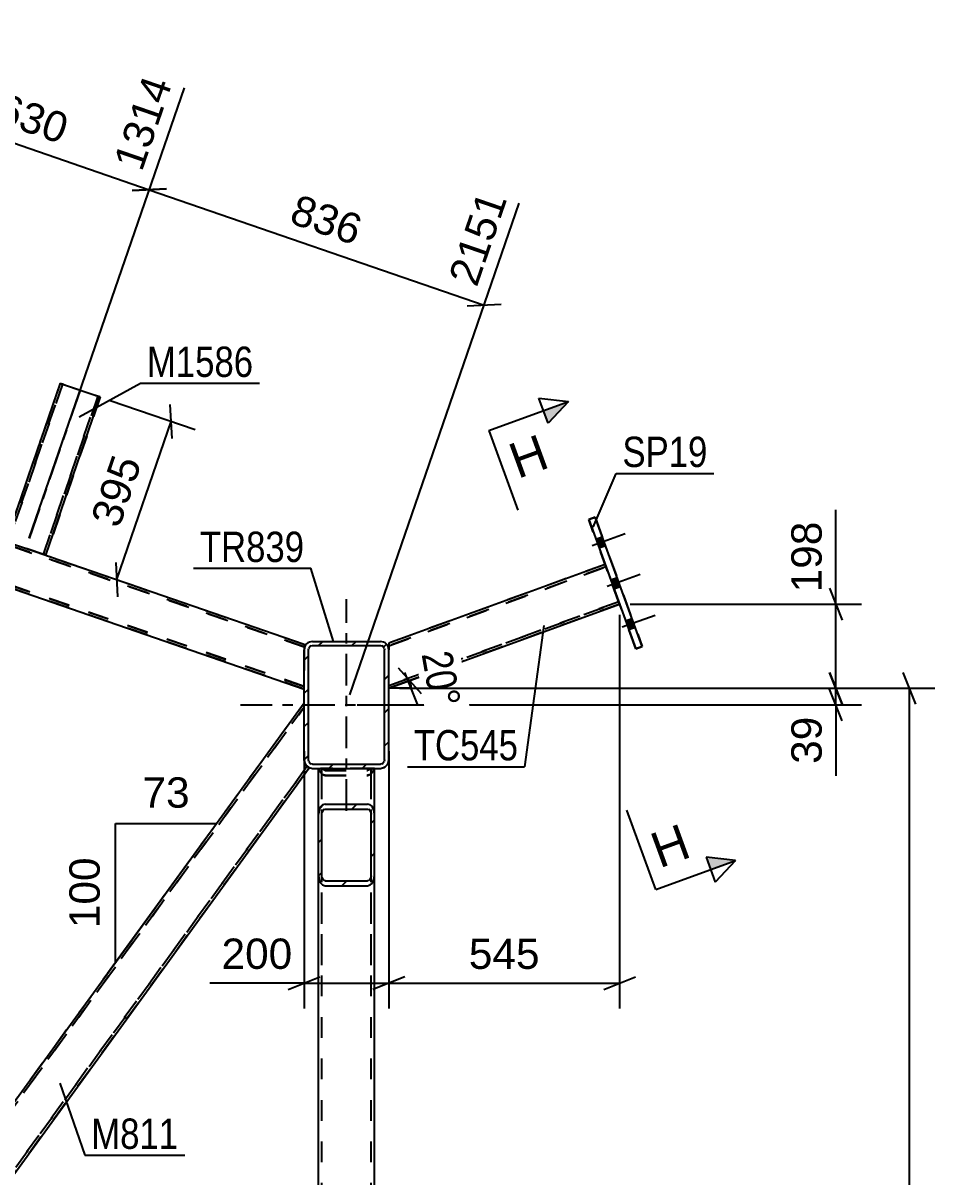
# Model space of a CAD drawing. Header units: millimetres. Extents: x -2250 to 594, y 0 to 1057.
# Drawn here: x -215.5 to -129.4, y 754.5 to 863.5 of the extents above; entities that cross this region are included whole.
import ezdxf

# ---------------------------------------------------------------- set-up
doc = ezdxf.new("R2010")
doc.units = ezdxf.units.MM
doc.linetypes.add('DXK_LINE_DOT2', pattern=[3.9198, 1.9599, -1.9599])
doc.linetypes.add('DXK_LINE_DOT3', pattern=[5.9187, 2.979, -0.9799, 0.9799, -0.9799])
doc.styles.add('Arial', font='ARIAL.TTF', dxfattribs={"height": 0.2})
doc.styles.add('Arial Narrow', font='ARIALN.TTF', dxfattribs={"height": 0.2})

# ---------------------------------------------------------------- blocks, each defined once
blk = doc.blocks.new('Bolt-761553754-2065 - 1997')
at = {"linetype": 'Continuous'}
for points in [[(-161.41, 814.79), (-161.11, 813.97), (-160.5, 814.19), (-160.81, 815.01)], [(-161.41, 814.79), (-161.11, 813.97), (-160.5, 814.19), (-160.81, 815.01)], [(-161.41, 814.79), (-161.11, 813.97), (-160.5, 814.19), (-160.81, 815.01)], [(-160, 810.94), (-159.7, 810.11), (-159.1, 810.33), (-159.4, 811.16)], [(-160, 810.94), (-159.7, 810.12), (-159.1, 810.33), (-159.4, 811.16)], [(-158.6, 807.09), (-158.3, 806.26), (-157.7, 806.48), (-158, 807.31)], [(-158.6, 807.09), (-158.3, 806.26), (-157.7, 806.48), (-158, 807.31)], [(-158.6, 807.09), (-158.3, 806.26), (-157.7, 806.48), (-158, 807.31)]]:
    blk.add_hatch(color=1, dxfattribs=at).paths.add_polyline_path(points)
at = {"color": 1, "linetype": 'Continuous'}
for p, q in [((-161.75, 814.2), (-158.63, 815.34)), ((-161.75, 814.2), (-158.63, 815.34)), ((-161.75, 814.2), (-158.63, 815.34)), ((-161.41, 814.79), (-160.81, 815.01)), ((-161.41, 814.79), (-160.81, 815.01)), ((-161.41, 814.79), (-160.81, 815.01)), ((-161.11, 813.97), (-160.5, 814.19)), ((-161.11, 813.97), (-160.5, 814.19)), ((-161.11, 813.97), (-160.5, 814.19)), ((-160.34, 810.35), (-157.22, 811.49)), ((-160.34, 810.35), (-157.22, 811.49)), ((-160, 810.94), (-159.4, 811.16)), ((-160, 810.94), (-159.4, 811.16)), ((-159.7, 810.11), (-159.1, 810.33)), ((-159.7, 810.12), (-159.1, 810.33)), ((-158.94, 806.5), (-155.82, 807.63)), ((-158.94, 806.5), (-155.82, 807.63)), ((-158.94, 806.5), (-155.82, 807.63)), ((-158.6, 807.09), (-158, 807.31)), ((-158.6, 807.09), (-158, 807.31)), ((-158.6, 807.09), (-158, 807.31)), ((-158.3, 806.26), (-157.7, 806.48)), ((-158.3, 806.26), (-157.7, 806.48)), ((-158.3, 806.26), (-157.7, 806.48))]:
    blk.add_line(p, q, dxfattribs=at)
blk = doc.blocks.new('Part-761553754-2356 - 1997')
at = {"color": 7, "linetype": 'DXK_LINE_DOT2'}
for p, q in [((-187.61, 793.14), (-187.61, 793.14)), ((-187.61, 793.14), (-187.57, 793.14)), ((-187.61, 774.54), (-187.61, 793.14)), ((-187.61, 793.14), (-187.42, 793.14)), ((-187.57, 793.14), (-187.22, 793.14)), ((-187.57, 793.14), (-187.56, 793.06)), ((-187.42, 793.14), (-182.52, 793.14)), ((-187.29, 774.54), (-187.29, 793.14)), ((-187.29, 793.14), (-187.27, 793.14)), ((-187.27, 793.14), (-187.2, 793.14)), ((-187.2, 793.09), (-187.22, 793.14)), ((-187.22, 792.56), (-186.97, 792.48)), ((-182.65, 793.14), (-187.2, 793.14)), ((-187.09, 792.99), (-187.2, 793.09)), ((-186.97, 792.95), (-187.09, 792.99)), ((-186.97, 792.95), (-182.97, 792.95)), ((-186.97, 792.48), (-182.97, 792.48)), ((-182.85, 792.99), (-182.97, 792.95)), ((-182.97, 792.48), (-182.74, 792.55)), ((-182.74, 793.09), (-182.85, 792.99)), ((-182.72, 793.14), (-182.74, 793.09)), ((-182.74, 792.55), (-182.73, 792.56)), ((-182.72, 793.14), (-182.33, 793.14)), ((-182.65, 774.54), (-182.65, 793.14)), ((-182.38, 793.14), (-182.52, 793.14)), ((-182.33, 793.14), (-182.38, 793.14)), ((-182.38, 793.06), (-182.37, 793.14)), ((-182.33, 793.14), (-182.33, 793.14)), ((-182.33, 774.54), (-182.33, 793.14))]:
    blk.add_line(p, q, dxfattribs=at)
for centre, start, end in [((-186.73, 793.26), 193.2949, 235.5336), ((-183.21, 793.26), 304.4664, 346.7051)]:
    blk.add_arc(centre, 0.85, start, end, dxfattribs=at)
blk = doc.blocks.new('Part-761553754-2135 - 1997')
at = {"color": 2, "linetype": 'Continuous'}
for p, q in [((-212.01, 829.53), (-217.16, 814.58)), ((-212.01, 829.53), (-212.01, 829.53)), ((-212.01, 829.53), (-211.98, 829.51)), ((-211.98, 829.51), (-211.88, 829.48)), ((-211.88, 829.48), (-208.23, 828.23)), ((-213.37, 813.28), (-208.23, 828.23)), ((-208.23, 828.23), (-208.23, 828.23)), ((-217.16, 814.58), (-217.16, 814.58)), ((-217.16, 814.58), (-213.37, 813.28)), ((-213.37, 813.28), (-213.37, 813.28))]:
    blk.add_line(p, q, dxfattribs=at)
at = {"color": 7, "linetype": 'DXK_LINE_DOT2'}
for p, q in [((-212.01, 829.53), (-217.16, 814.58)), ((-212.01, 829.53), (-211.56, 829.37)), ((-216.93, 814.5), (-211.79, 829.45)), ((-211.79, 829.45), (-216.93, 814.5)), ((-211.79, 829.45), (-208.46, 828.3)), ((-211.79, 829.45), (-211.79, 829.45)), ((-211.77, 829.44), (-211.79, 829.45)), ((-211.73, 829.43), (-211.77, 829.44)), ((-211.73, 829.43), (-211.56, 829.37)), ((-208.68, 828.38), (-208.52, 828.33)), ((-208.27, 828.24), (-208.68, 828.38)), ((-213.6, 813.36), (-208.46, 828.3)), ((-208.46, 828.3), (-213.6, 813.36)), ((-208.23, 828.23), (-213.37, 813.28)), ((-208.52, 828.33), (-208.51, 828.32)), ((-208.51, 828.32), (-208.48, 828.31)), ((-208.48, 828.31), (-208.46, 828.3)), ((-208.46, 828.3), (-208.46, 828.3)), ((-208.23, 828.23), (-208.27, 828.24)), ((-217.16, 814.58), (-217.12, 814.57)), ((-217.12, 814.57), (-216.7, 814.42)), ((-213.37, 813.28), (-216.93, 814.5)), ((-216.93, 814.5), (-216.93, 814.5)), ((-216.93, 814.5), (-216.91, 814.49)), ((-216.91, 814.49), (-216.88, 814.48)), ((-216.88, 814.48), (-216.86, 814.48)), ((-216.86, 814.48), (-216.79, 814.45)), ((-216.79, 814.45), (-216.7, 814.42)), ((-213.6, 813.36), (-213.6, 813.36))]:
    blk.add_line(p, q, dxfattribs=at)
at = {"color": 7, "linetype": 'DXK_LINE_DOT3'}
blk.add_line((-210.12, 828.88), (-215.27, 813.93), dxfattribs=at)
blk = doc.blocks.new('Part-761553754-2203 - 1997')
at = {"linetype": 'Continuous'}
h = blk.add_hatch(dxfattribs=at)
h.set_pattern_fill('', scale=0.7, style=0, pattern_type=0)
h.set_pattern_definition([(45, (-188.971, 793.945), (-1.57154, 1.57154), [])])
h.paths.add_polyline_path([(-188.97, 804.34), (-188.97, 793.94), (-188.91, 793.64), (-188.74, 793.38), (-188.48, 793.21), (-188.17, 793.14), (-181.77, 793.14), (-181.46, 793.21), (-181.21, 793.38), (-181.03, 793.64), (-180.97, 793.94), (-180.97, 804.34), (-181.03, 804.65), (-181.21, 804.91), (-181.46, 805.08), (-181.77, 805.14), (-188.17, 805.14), (-188.48, 805.08), (-188.74, 804.91), (-188.91, 804.65)])
h.paths.add_polyline_path([(-188.45, 804.63), (-188.32, 804.71), (-188.17, 804.74), (-181.77, 804.74), (-181.62, 804.71), (-181.49, 804.63), (-181.4, 804.5), (-181.37, 804.34), (-181.37, 793.94), (-181.4, 793.79), (-181.49, 793.66), (-181.62, 793.58), (-181.77, 793.54), (-188.17, 793.54), (-188.32, 793.58), (-188.45, 793.66), (-188.54, 793.79), (-188.57, 793.94), (-188.57, 804.34), (-188.54, 804.5)])
at = {"color": 7, "linetype": 'DXK_LINE_DOT3'}
for p, q in [((-184.97, 789.14), (-184.97, 809.14)), ((-194.97, 799.14), (-174.97, 799.14))]:
    blk.add_line(p, q, dxfattribs=at)
at = {"color": 2, "linetype": 'Continuous'}
for p, q in [((-188.91, 804.65), (-188.97, 804.34)), ((-188.57, 804.34), (-188.54, 804.5)), ((-188.17, 805.14), (-188.48, 805.08)), ((-188.32, 804.71), (-188.17, 804.74)), ((-188.17, 805.14), (-181.77, 805.14)), ((-188.17, 804.74), (-181.77, 804.74)), ((-181.46, 805.08), (-181.77, 805.14)), ((-181.77, 804.74), (-181.62, 804.71)), ((-181.4, 804.5), (-181.37, 804.34)), ((-180.97, 804.34), (-181.03, 804.65)), ((-188.97, 793.94), (-188.97, 804.34)), ((-188.57, 793.94), (-188.57, 804.34)), ((-181.37, 793.94), (-181.37, 804.34)), ((-180.97, 793.94), (-180.97, 804.34)), ((-188.97, 793.94), (-188.91, 793.64)), ((-188.54, 793.79), (-188.57, 793.94)), ((-188.17, 793.54), (-188.32, 793.58)), ((-188.17, 793.54), (-181.77, 793.54)), ((-181.62, 793.58), (-181.77, 793.54)), ((-181.37, 793.94), (-181.4, 793.79)), ((-181.03, 793.64), (-180.97, 793.94)), ((-188.48, 793.21), (-188.17, 793.14)), ((-188.17, 793.14), (-181.77, 793.14)), ((-181.77, 793.14), (-181.46, 793.21))]:
    blk.add_line(p, q, dxfattribs=at)
at = {"color": 7, "linetype": 'DXK_LINE_DOT2'}
for p, q in [((-188.17, 805.14), (-188.17, 805.14)), ((-188.17, 804.74), (-188.17, 804.74)), ((-181.77, 805.14), (-181.77, 805.14)), ((-181.77, 804.74), (-181.77, 804.74)), ((-188.97, 804.34), (-188.97, 804.34)), ((-188.57, 804.34), (-188.57, 804.34)), ((-181.37, 804.34), (-181.37, 804.34)), ((-180.97, 804.34), (-180.97, 804.34)), ((-188.97, 793.94), (-188.97, 793.94)), ((-188.57, 793.94), (-188.57, 793.94)), ((-188.17, 793.54), (-188.17, 793.54)), ((-181.77, 793.54), (-181.77, 793.54)), ((-181.37, 793.94), (-181.37, 793.94)), ((-180.97, 793.94), (-180.97, 793.94)), ((-188.17, 793.14), (-188.17, 793.14)), ((-181.77, 793.14), (-181.77, 793.14))]:
    blk.add_line(p, q, dxfattribs=at)
at = {"color": 2, "linetype": 'Continuous'}
for centre, radius, start, end in [((-188.17, 804.34), 0.8, 112.5, 157.5), ((-188.17, 804.34), 0.4, 112.5, 157.5), ((-181.77, 804.34), 0.4, 22.5, 67.5), ((-181.77, 804.34), 0.8, 22.5, 67.5), ((-188.17, 793.94), 0.8, 202.5, 247.5), ((-188.17, 793.94), 0.4, 202.5, 247.5), ((-181.77, 793.94), 0.4, 292.5, 337.5), ((-181.77, 793.94), 0.8, 292.5, 337.5)]:
    blk.add_arc(centre, radius, start, end, dxfattribs=at)
blk = doc.blocks.new('Part-761553754-2355 - 1997')
at = {"linetype": 'Continuous'}
h = blk.add_hatch(dxfattribs=at)
h.set_pattern_fill('', scale=0.7, style=0, pattern_type=0)
h.set_pattern_definition([(45, (-187.611, 782.9934), (-1.57154, 1.57154), [])])
h.paths.add_polyline_path([(-187.61, 788.83), (-187.61, 782.99), (-187.56, 782.64), (-187.42, 782.33), (-187.22, 782.13), (-186.97, 782.06), (-182.97, 782.06), (-182.73, 782.13), (-182.52, 782.33), (-182.38, 782.64), (-182.33, 782.99), (-182.33, 788.83), (-182.38, 789.18), (-182.52, 789.49), (-182.73, 789.69), (-182.97, 789.76), (-186.97, 789.76), (-187.22, 789.69), (-187.42, 789.49), (-187.56, 789.18)])
h.paths.add_polyline_path([(-187.2, 789.16), (-187.09, 789.26), (-186.97, 789.29), (-182.97, 789.29), (-182.85, 789.26), (-182.74, 789.16), (-182.68, 789.01), (-182.65, 788.83), (-182.65, 782.99), (-182.68, 782.81), (-182.74, 782.66), (-182.85, 782.56), (-182.97, 782.53), (-186.97, 782.53), (-187.09, 782.56), (-187.2, 782.66), (-187.27, 782.81), (-187.29, 782.99), (-187.29, 788.83), (-187.27, 789.01)])
at = {"color": 2, "linetype": 'Continuous'}
for p, q in [((-187.61, 788.83), (-187.61, 793.14)), ((-182.33, 788.83), (-182.33, 793.14)), ((-187.56, 789.18), (-187.61, 788.83)), ((-186.97, 789.76), (-187.22, 789.69)), ((-187.09, 789.26), (-186.97, 789.29)), ((-186.97, 789.76), (-182.97, 789.76)), ((-186.97, 789.29), (-182.97, 789.29)), ((-182.73, 789.69), (-182.97, 789.76)), ((-182.97, 789.29), (-182.85, 789.26)), ((-182.33, 788.83), (-182.38, 789.18)), ((-187.61, 782.99), (-187.61, 788.83)), ((-187.29, 788.83), (-187.27, 789.01)), ((-187.29, 782.99), (-187.29, 788.83)), ((-182.68, 789.01), (-182.65, 788.83)), ((-182.65, 782.99), (-182.65, 788.83)), ((-182.33, 782.99), (-182.33, 788.83)), ((-187.61, 782.99), (-187.56, 782.64)), ((-187.27, 782.81), (-187.29, 782.99)), ((-182.65, 782.99), (-182.68, 782.81)), ((-182.38, 782.64), (-182.33, 782.99)), ((-187.22, 782.13), (-186.97, 782.06)), ((-186.97, 782.53), (-187.09, 782.56)), ((-186.97, 782.53), (-182.97, 782.53)), ((-186.97, 782.06), (-182.97, 782.06)), ((-182.85, 782.56), (-182.97, 782.53)), ((-182.97, 782.06), (-182.73, 782.13))]:
    blk.add_line(p, q, dxfattribs=at)
at = {"color": 7, "linetype": 'DXK_LINE_DOT2'}
for p, q in [((-187.61, 793.14), (-187.61, 793.14)), ((-187.61, 793.14), (-187.57, 793.14)), ((-187.61, 793.14), (-187.56, 793.14)), ((-187.57, 793.14), (-187.22, 793.14)), ((-187.56, 793.07), (-187.57, 793.14)), ((-187.56, 793.14), (-187.42, 793.14)), ((-187.42, 793.14), (-182.52, 793.14)), ((-187.29, 782.99), (-187.29, 793.14)), ((-187.29, 793.14), (-187.09, 793.14)), ((-187.29, 793.14), (-187.27, 793.14)), ((-187.22, 793.14), (-187.2, 793.1)), ((-186.97, 792.49), (-187.22, 792.56)), ((-187.2, 793.1), (-187.09, 792.99)), ((-187.09, 792.99), (-186.97, 792.96)), ((-186.97, 793.14), (-182.97, 793.14)), ((-186.97, 792.96), (-182.97, 792.96)), ((-186.97, 792.49), (-182.97, 792.49)), ((-182.97, 792.96), (-182.85, 792.99)), ((-182.73, 792.56), (-182.97, 792.49)), ((-182.68, 793.14), (-182.85, 793.14)), ((-182.85, 792.99), (-182.74, 793.1)), ((-182.74, 793.1), (-182.72, 793.14)), ((-182.37, 793.14), (-182.72, 793.14)), ((-182.68, 793.14), (-182.65, 793.14)), ((-182.65, 793.14), (-182.68, 793.14)), ((-182.65, 782.99), (-182.65, 793.14)), ((-182.33, 793.14), (-182.52, 793.14)), ((-182.37, 793.14), (-182.38, 793.07)), ((-182.33, 793.14), (-182.37, 793.14)), ((-182.33, 793.14), (-182.33, 793.14)), ((-187.61, 782.99), (-187.61, 788.83)), ((-182.33, 782.99), (-182.33, 788.83))]:
    blk.add_line(p, q, dxfattribs=at)
for centre, start, end in [((-186.74, 793.26), 193.3124, 235.5634), ((-183.21, 793.26), 304.4366, 346.6876)]:
    blk.add_arc(centre, 0.85, start, end, dxfattribs=at)
at = {"color": 2, "linetype": 'Continuous'}
for centre, radius, start, end in [((-186.74, 788.99), 0.85, 124.4361, 166.6873), ((-186.85, 788.91), 0.425, 124.4361, 166.6873), ((-183.09, 788.91), 0.425, 13.3127, 55.5639), ((-183.21, 788.99), 0.85, 13.3127, 55.5639), ((-186.74, 782.83), 0.85, 193.3127, 235.5639), ((-186.85, 782.91), 0.425, 193.3127, 235.5639), ((-183.09, 782.91), 0.425, 304.4361, 346.6873), ((-183.21, 782.83), 0.85, 304.4361, 346.6873)]:
    blk.add_arc(centre, radius, start, end, dxfattribs=at)
blk = doc.blocks.new('Part-761553754-2233 - 1997')
at = {"color": 2, "linetype": 'Continuous'}
for p, q in [((-161.48, 816.86), (-162.08, 816.64)), ((-162.08, 816.64), (-157.63, 804.42)), ((-162.08, 816.64), (-162.08, 816.64)), ((-157.03, 804.64), (-161.48, 816.86)), ((-161.48, 816.86), (-161.48, 816.86)), ((-157.63, 804.42), (-157.03, 804.64)), ((-157.63, 804.42), (-157.63, 804.42)), ((-157.03, 804.64), (-157.03, 804.64))]:
    blk.add_line(p, q, dxfattribs=at)
at = {"color": 7, "linetype": 'DXK_LINE_DOT2'}
for p, q in [((-162.08, 816.64), (-161.48, 816.86)), ((-157.63, 804.42), (-162.08, 816.64)), ((-161.48, 816.86), (-157.03, 804.64)), ((-157.03, 804.64), (-157.63, 804.42))]:
    blk.add_line(p, q, dxfattribs=at)
blk = doc.blocks.new('Part-761553754-2243 - 1997')
at = {"color": 2, "linetype": 'Continuous'}
for p, q in [((-160.54, 812.41), (-180.97, 804.97)), ((-180.97, 800.71), (-159.17, 808.65)), ((-180.97, 804.97), (-180.97, 804.46)), ((-180.97, 804.97), (-180.97, 804.97)), ((-180.97, 804.46), (-180.97, 804.34))]:
    blk.add_line(p, q, dxfattribs=at)
at = {"color": 7, "linetype": 'DXK_LINE_DOT2'}
for p, q in [((-160.54, 812.41), (-180.97, 804.97)), ((-180.97, 804.72), (-160.46, 812.18)), ((-160.46, 812.18), (-180.97, 804.72)), ((-160.54, 812.41), (-159.17, 808.65)), ((-159.17, 808.65), (-160.54, 812.41)), ((-160.54, 812.41), (-160.54, 812.41)), ((-160.46, 812.18), (-160.46, 812.18)), ((-180.97, 800.97), (-159.25, 808.87)), ((-159.25, 808.87), (-180.97, 800.97)), ((-159.25, 808.87), (-159.25, 808.87)), ((-159.17, 808.65), (-180.97, 800.71)), ((-159.17, 808.65), (-159.17, 808.65)), ((-180.97, 804.97), (-180.97, 804.93)), ((-180.97, 804.93), (-180.97, 804.82)), ((-180.97, 804.72), (-180.97, 804.72)), ((-180.97, 800.71), (-180.97, 804.34)), ((-180.97, 800.97), (-180.97, 800.97)), ((-180.97, 800.71), (-180.97, 800.71))]:
    blk.add_line(p, q, dxfattribs=at)
blk = doc.blocks.new('Part-761553754-2351 - 1997')
at = {"color": 7, "linetype": 'DXK_LINE_DOT2'}
for p, q in [((-187.61, 793.14), (-182.52, 793.14)), ((-187.61, 793.14), (-187.56, 793.14)), ((-187.61, 782.99), (-187.61, 793.14)), ((-187.56, 793.14), (-187.42, 793.14)), ((-182.33, 793.14), (-187.42, 793.14)), ((-187.29, 677.54), (-187.29, 793.14)), ((-187.29, 793.14), (-182.68, 793.14)), ((-187.29, 793.14), (-187.27, 793.14)), ((-182.65, 793.14), (-187.27, 793.14)), ((-182.68, 793.14), (-182.65, 793.14)), ((-182.65, 677.54), (-182.65, 793.14)), ((-182.38, 793.14), (-182.52, 793.14)), ((-182.33, 793.14), (-182.38, 793.14)), ((-182.33, 782.99), (-182.33, 793.14)), ((-187.61, 677.54), (-187.61, 687.67)), ((-182.33, 677.54), (-182.33, 687.67)), ((-182.52, 677.54), (-187.61, 677.54)), ((-187.61, 677.54), (-187.61, 677.54)), ((-187.61, 677.54), (-187.56, 677.54)), ((-187.56, 677.54), (-187.42, 677.54)), ((-182.33, 677.54), (-187.42, 677.54)), ((-182.68, 677.54), (-187.29, 677.54)), ((-187.29, 677.54), (-187.29, 677.54)), ((-187.29, 677.54), (-187.27, 677.54)), ((-187.27, 677.54), (-182.65, 677.54)), ((-182.68, 677.54), (-182.65, 677.54)), ((-182.65, 677.54), (-182.65, 677.54)), ((-182.38, 677.54), (-182.52, 677.54)), ((-182.33, 677.54), (-182.38, 677.54)), ((-182.33, 677.54), (-182.33, 677.54))]:
    blk.add_line(p, q, dxfattribs=at)
at = {"color": 2, "linetype": 'Continuous'}
for p, q in [((-187.61, 687.67), (-187.61, 782.99)), ((-182.33, 687.67), (-182.33, 782.99))]:
    blk.add_line(p, q, dxfattribs=at)
blk = doc.blocks.new('Part-761553754-2357 - 1997')
at = {"color": 2, "linetype": 'Continuous'}
for p, q in [((-264.97, 831.05), (-264.44, 830.87)), ((-264.97, 831.05), (-264.97, 831.05)), ((-261.45, 826.12), (-264.97, 831.05)), ((-261.11, 829.72), (-240.99, 822.79)), ((-261.45, 826.12), (-260.97, 825.44)), ((-259.07, 824.79), (-188.97, 800.64)), ((-240.95, 822.78), (-217.16, 814.58)), ((-213.83, 813.43), (-188.97, 804.87)), ((-188.97, 804.87), (-188.97, 804.87)), ((-188.97, 804.87), (-188.97, 804.83)), ((-188.97, 804.83), (-188.97, 804.36)), ((-188.97, 804.36), (-188.97, 804.34))]:
    blk.add_line(p, q, dxfattribs=at)
at = {"color": 7, "linetype": 'DXK_LINE_DOT2'}
for p, q in [((-260.97, 825.44), (-264.97, 831.05)), ((-264.97, 831.05), (-188.97, 804.87)), ((-264.73, 830.72), (-188.97, 804.62)), ((-188.97, 804.62), (-264.73, 830.72)), ((-264.73, 830.72), (-264.73, 830.72)), ((-264.73, 830.72), (-264.71, 830.69)), ((-264.71, 830.69), (-264.68, 830.64)), ((-264.44, 830.87), (-261.11, 829.72)), ((-264.58, 830.51), (-264.49, 830.38)), ((-261.21, 825.78), (-188.97, 800.89)), ((-188.97, 800.89), (-261.21, 825.78)), ((-261.21, 825.78), (-261.21, 825.78)), ((-260.97, 825.44), (-259.07, 824.79)), ((-188.97, 800.64), (-260.97, 825.44)), ((-260.97, 825.44), (-260.97, 825.44)), ((-240.99, 822.79), (-240.95, 822.78)), ((-217.16, 814.58), (-213.83, 813.43)), ((-188.97, 804.87), (-188.97, 804.72)), ((-188.97, 804.62), (-188.97, 804.62)), ((-188.97, 804.36), (-188.97, 800.64)), ((-188.97, 800.89), (-188.97, 800.89)), ((-188.97, 800.64), (-188.97, 800.64))]:
    blk.add_line(p, q, dxfattribs=at)
blk = doc.blocks.new('Part-761553754-2387 - 1997')
at = {"color": 7, "linetype": 'DXK_LINE_DOT2'}
for p, q in [((-260.97, 700.31), (-188.97, 799.32)), ((-188.97, 793.94), (-188.97, 799.32)), ((-188.97, 798.92), (-260.97, 699.9)), ((-260.97, 699.9), (-188.97, 798.92)), ((-188.91, 793.64), (-188.97, 793.94)), ((-188.97, 793.94), (-188.91, 793.64)), ((-188.91, 793.64), (-188.97, 793.94)), ((-188.97, 793.94), (-188.91, 793.64)), ((-188.83, 793.53), (-188.91, 793.64)), ((-188.91, 793.64), (-188.83, 793.53)), ((-188.83, 793.53), (-188.91, 793.64)), ((-188.91, 793.64), (-188.83, 793.53)), ((-188.74, 793.38), (-188.83, 793.53)), ((-188.74, 793.38), (-188.83, 793.53)), ((-188.67, 793.34), (-260, 695.25)), ((-260, 695.25), (-188.67, 793.34)), ((-188.48, 793.2), (-259.76, 695.17)), ((-188.73, 793.38), (-188.78, 793.44)), ((-188.74, 793.38), (-188.67, 793.34)), ((-188.74, 793.38), (-188.72, 793.37)), ((-188.51, 793.22), (-188.74, 793.38)), ((-188.74, 793.38), (-188.73, 793.38)), ((-188.69, 793.35), (-188.73, 793.38)), ((-188.72, 793.37), (-188.51, 793.22)), ((-188.67, 793.34), (-188.69, 793.35)), ((-188.67, 793.34), (-188.67, 793.34)), ((-188.51, 793.22), (-188.48, 793.2)), ((-188.51, 793.22), (-188.48, 793.21)), ((-226.3, 747.99), (-223.63, 751.66)), ((-224.32, 743.91), (-221.65, 747.58)), ((-260.97, 699.9), (-260.97, 699.9)), ((-260.97, 695.59), (-260.97, 695.59)), ((-260.97, 695.59), (-259.76, 695.17)), ((-260.07, 695.28), (-260, 695.25)), ((-260, 695.25), (-260, 695.25))]:
    blk.add_line(p, q, dxfattribs=at)
at = {"color": 2, "linetype": 'Continuous'}
for p, q in [((-223.63, 751.66), (-188.97, 799.32)), ((-221.65, 747.58), (-188.48, 793.2)), ((-188.48, 793.21), (-188.48, 793.2)), ((-188.48, 793.2), (-188.48, 793.2)), ((-260.97, 700.31), (-226.3, 747.99)), ((-259.76, 695.17), (-224.32, 743.91)), ((-260.97, 695.59), (-260.97, 700.31)), ((-260.97, 695.59), (-260.06, 695.27)), ((-259.8, 695.18), (-260.06, 695.27)), ((-259.76, 695.17), (-259.8, 695.18)), ((-259.76, 695.17), (-259.76, 695.17))]:
    blk.add_line(p, q, dxfattribs=at)
blk = doc.blocks.new('StraightDimension-761553754-2692 - 1997')
at = {"color": 7, "linetype": 'Continuous'}
for p, q in [((-214.94, 814.88), (-200.28, 857.44)), ((-201.98, 847.88), (-205.21, 847.72)), ((-203.6, 847.8), (-171.96, 836.9)), ((-184.65, 800.09), (-168.64, 846.54)), ((-173.58, 836.82), (-170.35, 836.98))]:
    blk.add_line(p, q, dxfattribs=at)
at = {"color": 0}
blk.add_wipeout([(-183.81, 841.78), (-182.45, 845.75), (-189.89, 848.31), (-191.26, 844.34)], dxfattribs=at)
at = {"color": 0, "linetype": 'Continuous'}
blk.add_wipeout([(-169.01, 847.3), (-172.98, 848.67), (-176.27, 839.13), (-172.3, 837.76)], dxfattribs=at)
at = {"color": 3, "style": 'Arial'}
blk.add_text('836', height=2.865, rotation=-19.0107, dxfattribs=at).set_placement((-190.49, 844.71))
at = {"color": 3, "linetype": 'Continuous', "style": 'Arial'}
blk.add_text('2151', height=2.865, rotation=70.9895, dxfattribs=at).set_placement((-172.67, 838.52))
blk = doc.blocks.new('StraightDimension-761553754-2612 - 1997')
at = {"color": 7, "linetype": 'Continuous'}
for p, q in [((-138.73, 808.65), (-138.73, 817.57)), ((-138.73, 808.65), (-138.73, 817.57)), ((-139.33, 810.15), (-138.13, 807.15)), ((-158.17, 808.65), (-136.33, 808.65)), ((-138.73, 800.71), (-138.73, 808.65)), ((-138.13, 799.21), (-139.33, 802.21)), ((-179.97, 800.71), (-136.33, 800.71))]:
    blk.add_line(p, q, dxfattribs=at)
at = {"color": 0}
blk.add_wipeout([(-139.48, 817.04), (-143.68, 817.04), (-143.68, 809.17), (-139.48, 809.17)], dxfattribs=at)
at = {"color": 3, "style": 'Arial'}
blk.add_text('198', height=2.865, rotation=90.0002, dxfattribs=at).set_placement((-140.08, 809.77))
blk = doc.blocks.new('StraightDimension-761553754-2622 - 1997')
at = {"color": 7, "linetype": 'Continuous'}
for p, q in [((-139.33, 802.21), (-138.13, 799.21)), ((-179.97, 800.71), (-136.33, 800.71)), ((-138.13, 797.64), (-139.33, 800.64)), ((-138.73, 799.14), (-138.73, 800.71)), ((-183.97, 799.14), (-136.33, 799.14)), ((-138.73, 799.14), (-138.73, 792.44)), ((-138.73, 799.14), (-138.73, 792.44))]:
    blk.add_line(p, q, dxfattribs=at)
at = {"color": 0}
blk.add_wipeout([(-139.48, 798.62), (-143.68, 798.62), (-143.68, 792.97), (-139.48, 792.97)], dxfattribs=at)
at = {"color": 3, "style": 'Arial'}
blk.add_text('39', height=2.865, rotation=90.0002, dxfattribs=at).set_placement((-140.08, 793.57))
blk = doc.blocks.new('AngleDimension-761553754-2631 - 1997')
at = {"color": 7, "linetype": 'Continuous'}
for p, q in [((-206.78, 787.93), (-197.25, 787.93)), ((-206.78, 774.83), (-197.25, 787.93)), ((-206.78, 774.83), (-206.78, 787.93)), ((-207.53, 773.8), (-206.78, 774.83))]:
    blk.add_line(p, q, dxfattribs=at)
at = {"color": 0}
for points in [[(-199.19, 788.83), (-199.19, 793.03), (-204.84, 793.03), (-204.84, 788.83)], [(-207.68, 785.32), (-211.88, 785.32), (-211.88, 777.45), (-207.68, 777.45)]]:
    blk.add_wipeout(points, dxfattribs=at)
at = {"color": 3, "style": 'Arial'}
blk.add_text('73', height=2.865, dxfattribs=at).set_placement((-204.24, 789.43))
blk.add_text('100', height=2.865, rotation=90.0002, dxfattribs=at).set_placement((-208.28, 778.05))
blk = doc.blocks.new('AngleDimension-761553754-2658 - 1997')
at = {"color": 7, "linetype": 'Continuous'}
for p, q in [((-180.07, 802.64), (-177.92, 800.23)), ((-178.27, 799.21), (-179.47, 802.21)), ((-178.99, 801.43), (-180.97, 800.71)), ((-180.03, 801.06), (-178.99, 801.43)), ((-178.87, 800.71), (-180.97, 800.71))]:
    blk.add_line(p, q, dxfattribs=at)
blk.add_arc((-180.97, 800.71), 2.11, 0, 20, dxfattribs=at)
at = {"color": 0}
blk.add_wipeout([(-177.45, 798.06), (-173.31, 798.78), (-174.44, 805.15), (-178.57, 804.42)], dxfattribs=at)
at = {"color": 3, "style": 'Arial Narrow'}
blk.add_text('20°', height=2.863, rotation=-80.0021, dxfattribs=at).set_placement((-177.88, 803.93))
blk = doc.blocks.new('StraightDimension-761553754-2681 - 1997')
at = {"color": 7, "linetype": 'Continuous'}
for p, q in [((-238.77, 823.09), (-224.83, 863.55)), ((-214.94, 814.88), (-200.28, 857.44)), ((-225.82, 856.09), (-229.04, 855.93)), ((-227.43, 856.01), (-203.6, 847.8)), ((-205.21, 847.72), (-201.98, 847.88))]:
    blk.add_line(p, q, dxfattribs=at)
at = {"color": 0, "linetype": 'Continuous'}
blk.add_wipeout([(-200.65, 858.2), (-204.62, 859.57), (-207.91, 850.02), (-203.94, 848.66)], dxfattribs=at)
at = {"color": 0}
blk.add_wipeout([(-211.55, 851.33), (-210.18, 855.3), (-217.62, 857.87), (-218.99, 853.89)], dxfattribs=at)
at = {"color": 3, "linetype": 'Continuous', "style": 'Arial'}
blk.add_text('1314', height=2.865, rotation=70.9895, dxfattribs=at).set_placement((-204.31, 849.42))
at = {"color": 3, "style": 'Arial'}
blk.add_text('630', height=2.865, rotation=-19.0107, dxfattribs=at).set_placement((-218.23, 854.27))
blk = doc.blocks.new('StraightDimension-761553754-2811 - 1997')
at = {"color": 7, "linetype": 'Continuous'}
for p, q in [((-159.17, 807.65), (-159.17, 770.45)), ((-180.97, 794.76), (-180.97, 770.45)), ((-179.47, 773.45), (-182.47, 772.25)), ((-180.97, 772.85), (-159.17, 772.85)), ((-160.67, 772.25), (-157.67, 773.45))]:
    blk.add_line(p, q, dxfattribs=at)
at = {"color": 0}
blk.add_wipeout([(-166.14, 773.6), (-166.14, 777.8), (-174.01, 777.8), (-174.01, 773.6)], dxfattribs=at)
at = {"color": 3, "style": 'Arial'}
blk.add_text('545', height=2.865, dxfattribs=at).set_placement((-173.41, 774.2))
blk = doc.blocks.new('StraightDimension-761553754-2828 - 1997')
at = {"color": 7, "linetype": 'Continuous'}
for p, q in [((-188.97, 794.76), (-188.97, 770.45)), ((-180.97, 794.76), (-180.97, 770.45)), ((-188.97, 772.85), (-197.89, 772.85)), ((-188.97, 772.85), (-197.89, 772.85)), ((-190.47, 772.25), (-187.47, 773.45)), ((-188.97, 772.85), (-180.97, 772.85)), ((-179.47, 773.45), (-182.47, 772.25))]:
    blk.add_line(p, q, dxfattribs=at)
at = {"color": 0}
blk.add_wipeout([(-189.5, 773.6), (-189.5, 777.8), (-197.37, 777.8), (-197.37, 773.6)], dxfattribs=at)
at = {"color": 3, "style": 'Arial'}
blk.add_text('200', height=2.865, dxfattribs=at).set_placement((-196.77, 774.2))
blk = doc.blocks.new('StraightDimension-761553754-2854 - 1997')
at = {"color": 7, "linetype": 'Continuous'}
for p, q in [((-207.29, 827.9), (-199.26, 825.14)), ((-201.45, 824.31), (-201.61, 827.53)), ((-206.67, 810.97), (-201.53, 825.92)), ((-212.43, 812.95), (-204.4, 810.19)), ((-206.75, 812.59), (-206.59, 809.36))]:
    blk.add_line(p, q, dxfattribs=at)
at = {"color": 0}
blk.add_wipeout([(-203.53, 822.41), (-207.5, 823.78), (-210.06, 816.33), (-206.09, 814.97)], dxfattribs=at)
at = {"color": 3, "style": 'Arial'}
blk.add_text('395', height=2.865, rotation=71.0124, dxfattribs=at).set_placement((-206.46, 815.73))
blk = doc.blocks.new('StraightDimension-761553754-2865 - 1997')
at = {"color": 7, "linetype": 'Continuous'}
for p, q in [((-131.18, 799.21), (-132.38, 802.21)), ((-179.97, 800.71), (-129.38, 800.71)), ((-131.78, 670.73), (-131.78, 800.71))]:
    blk.add_line(p, q, dxfattribs=at)
blk = doc.blocks.new('Mark-761553754-2239 - 1997')
at = {"color": 30, "linetype": 'Continuous'}
for p in [(-166.33, 806.64), (-179.21, 793.3)]:
    blk.add_line(p, (-168.15, 793.3), dxfattribs=at)
at = {"color": 0}
blk.add_wipeout([(-168.75, 793.9), (-168.75, 796.9), (-178.61, 796.9), (-178.61, 793.9)], dxfattribs=at)
blk.add_wipeout([(-168.75, 793.9), (-168.75, 796.9), (-178.61, 796.9), (-178.61, 793.9)], dxfattribs=at)
at = {"color": 3, "style": 'Arial Narrow'}
blk.add_text('TC545', height=2.863, dxfattribs=at).set_placement((-178.61, 793.9))
blk = doc.blocks.new('Mark-761553754-2131 - 1997')
at = {"color": 30, "linetype": 'Continuous'}
for p, q in [((-210.21, 826.36), (-204.42, 829.52)), ((-204.42, 829.52), (-193.17, 829.52))]:
    blk.add_line(p, q, dxfattribs=at)
at = {"color": 0}
blk.add_wipeout([(-193.77, 830.12), (-193.77, 833.12), (-203.82, 833.12), (-203.82, 830.12)], dxfattribs=at)
blk.add_wipeout([(-193.77, 830.12), (-193.77, 833.12), (-203.82, 833.12), (-203.82, 830.12)], dxfattribs=at)
at = {"color": 3, "style": 'Arial Narrow'}
blk.add_text('M1586', height=2.863, dxfattribs=at).set_placement((-203.82, 830.12))
blk = doc.blocks.new('Mark-761553754-2199 - 1997')
at = {"color": 30, "linetype": 'Continuous'}
for p in [(-199.42, 812.04), (-186.19, 805.14)]:
    blk.add_line(p, (-188.35, 812.04), dxfattribs=at)
at = {"color": 0}
blk.add_wipeout([(-188.95, 812.64), (-188.95, 815.64), (-198.82, 815.64), (-198.82, 812.64)], dxfattribs=at)
blk.add_wipeout([(-188.95, 812.64), (-188.95, 815.64), (-198.82, 815.64), (-198.82, 812.64)], dxfattribs=at)
at = {"color": 3, "style": 'Arial Narrow'}
blk.add_text('TR839', height=2.863, dxfattribs=at).set_placement((-198.82, 812.64))
blk = doc.blocks.new('SectionMark-761553754-3020 - 1997')
at = {"linetype": 'Continuous'}
for points in [[(-165.93, 825.76), (-166.36, 826.94), (-164.01, 827.79)], [(-150.57, 783.57), (-151, 784.75), (-148.22, 784.43)]]:
    blk.add_hatch(color=6, dxfattribs=at).paths.add_polyline_path(points)
at = {"color": 6, "linetype": 'Continuous'}
for p, q in [((-165.93, 825.76), (-166.79, 828.11)), ((-166.79, 828.11), (-164.01, 827.79)), ((-164.01, 827.79), (-165.93, 825.76)), ((-148.22, 784.43), (-151, 784.75)), ((-151, 784.75), (-150.15, 782.4)), ((-148.22, 784.43), (-150.15, 782.4))]:
    blk.add_line(p, q, dxfattribs=at)
at = {"color": 0, "linetype": 'Continuous'}
for points in [[(-165.63, 821.62), (-166.82, 824.91), (-169.99, 823.76), (-168.79, 820.47)], [(-152.23, 784.83), (-153.43, 788.12), (-156.6, 786.96), (-155.4, 783.68)]]:
    blk.add_wipeout(points, dxfattribs=at)
at = {"color": 6, "linetype": 'Continuous'}
for p, q in [((-171.53, 825.06), (-164.01, 827.79)), ((-171.53, 825.06), (-168.79, 817.54)), ((-155.74, 781.69), (-158.48, 789.21)), ((-155.74, 781.69), (-148.22, 784.43))]:
    blk.add_line(p, q, dxfattribs=at)
at = {"color": 3, "linetype": 'Continuous', "style": 'Arial'}
for p in [(-168.79, 820.47), (-155.4, 783.68)]:
    blk.add_text('H', height=3.34, rotation=20.002, dxfattribs=at).set_placement(p)
blk = doc.blocks.new('Mark-761553754-2229 - 1997')
at = {"color": 30, "linetype": 'Continuous'}
for p, q in [((-161.66, 815.94), (-159.5, 821.01)), ((-159.5, 821.01), (-150.26, 821.01))]:
    blk.add_line(p, q, dxfattribs=at)
at = {"color": 0}
blk.add_wipeout([(-150.86, 821.61), (-150.86, 824.61), (-158.9, 824.61), (-158.9, 821.61)], dxfattribs=at)
blk.add_wipeout([(-150.86, 821.61), (-150.86, 824.61), (-158.9, 824.61), (-158.9, 821.61)], dxfattribs=at)
at = {"color": 3, "style": 'Arial Narrow'}
blk.add_text('SP19', height=2.863, dxfattribs=at).set_placement((-158.9, 821.61))
blk = doc.blocks.new('Mark-761553754-2383 - 1997')
at = {"color": 30, "linetype": 'Continuous'}
for p, q in [((-212.04, 763.4), (-209.68, 756.6)), ((-209.68, 756.6), (-200.25, 756.6))]:
    blk.add_line(p, q, dxfattribs=at)
at = {"color": 0}
blk.add_wipeout([(-200.85, 757.2), (-200.85, 760.2), (-209.08, 760.2), (-209.08, 757.2)], dxfattribs=at)
blk.add_wipeout([(-200.85, 757.2), (-200.85, 760.2), (-209.08, 760.2), (-209.08, 757.2)], dxfattribs=at)
at = {"color": 3, "style": 'Arial Narrow'}
blk.add_text('M811', height=2.863, dxfattribs=at).set_placement((-209.08, 757.2))

msp = doc.modelspace()

# ---------------------------------------------------------------- block references
for name in ['Part-761553754-2357 - 1997', 'Part-761553754-2135 - 1997', 'Part-761553754-2233 - 1997', 'Bolt-761553754-2065 - 1997', 'Part-761553754-2243 - 1997', 'Part-761553754-2203 - 1997', 'Part-761553754-2387 - 1997', 'Part-761553754-2356 - 1997', 'Part-761553754-2355 - 1997', 'Part-761553754-2351 - 1997']:
    msp.add_blockref(name, (0, 0))

# ---------------------------------------------------------------- next in the draw order: block references
for name in ['StraightDimension-761553754-2692 - 1997', 'AngleDimension-761553754-2631 - 1997', 'Mark-761553754-2383 - 1997']:
    msp.add_blockref(name, (0, 0))

# ---------------------------------------------------------------- next in the draw order: block references
for name in ['StraightDimension-761553754-2681 - 1997', 'StraightDimension-761553754-2612 - 1997']:
    msp.add_blockref(name, (0, 0))

# ---------------------------------------------------------------- next in the draw order: block references
for name in ['StraightDimension-761553754-2854 - 1997', 'StraightDimension-761553754-2622 - 1997']:
    msp.add_blockref(name, (0, 0))

# ---------------------------------------------------------------- next in the draw order: block references
for name in ['Mark-761553754-2131 - 1997', 'Mark-761553754-2199 - 1997', 'AngleDimension-761553754-2658 - 1997']:
    msp.add_blockref(name, (0, 0))

# ---------------------------------------------------------------- next in the draw order: block references
msp.add_blockref('StraightDimension-761553754-2811 - 1997', (0, 0))

# ---------------------------------------------------------------- next in the draw order: block references
msp.add_blockref('StraightDimension-761553754-2828 - 1997', (0, 0))

# ---------------------------------------------------------------- next in the draw order: block references
msp.add_blockref('StraightDimension-761553754-2865 - 1997', (0, 0))

# ---------------------------------------------------------------- next in the draw order: block references
msp.add_blockref('Mark-761553754-2239 - 1997', (0, 0))

# ---------------------------------------------------------------- next in the draw order: block references
msp.add_blockref('SectionMark-761553754-3020 - 1997', (0, 0))

# ---------------------------------------------------------------- next in the draw order: block references
msp.add_blockref('Mark-761553754-2229 - 1997', (0, 0))

doc.saveas('drawing.dxf')
